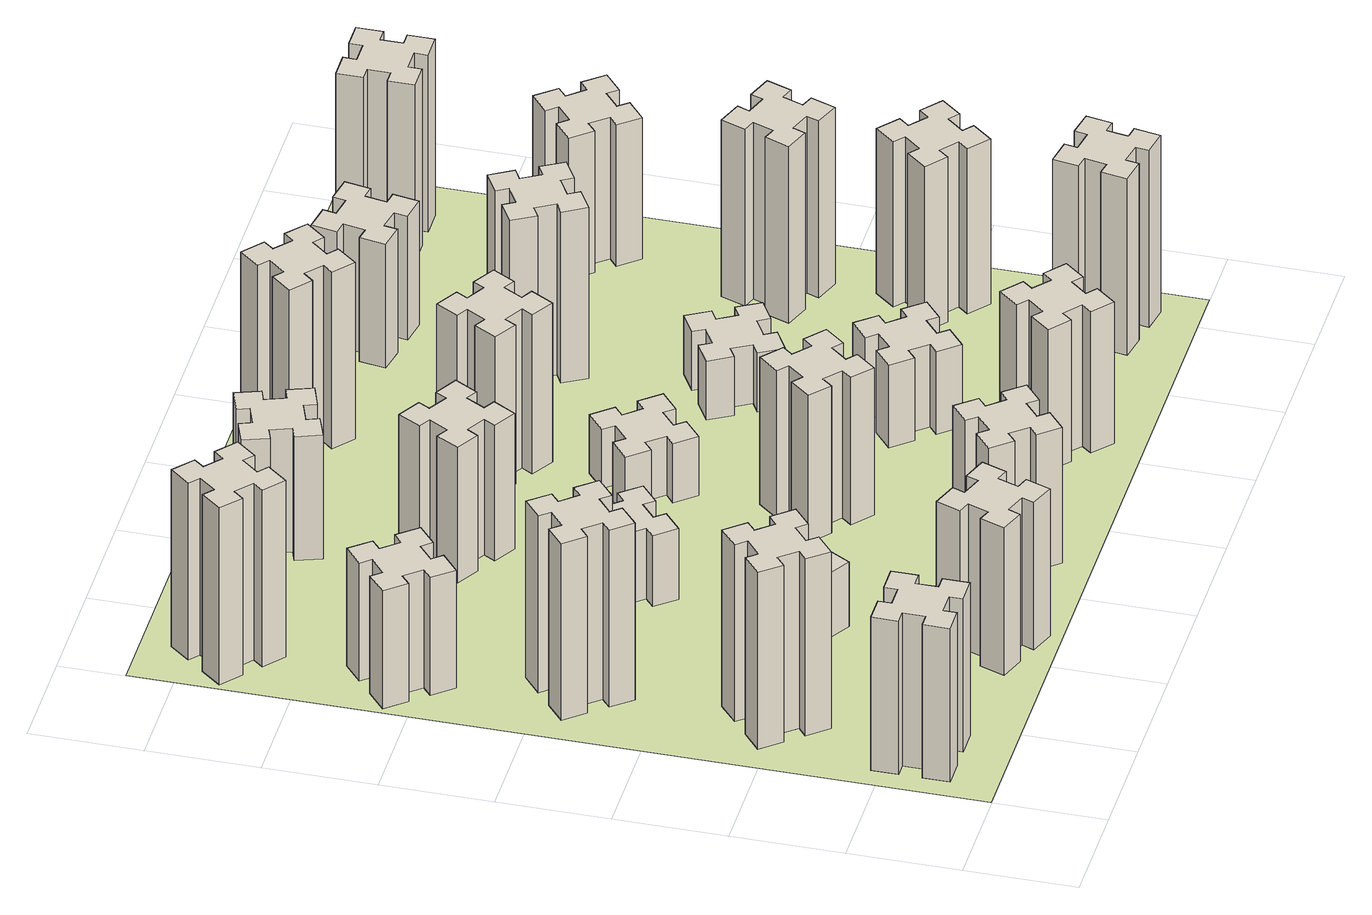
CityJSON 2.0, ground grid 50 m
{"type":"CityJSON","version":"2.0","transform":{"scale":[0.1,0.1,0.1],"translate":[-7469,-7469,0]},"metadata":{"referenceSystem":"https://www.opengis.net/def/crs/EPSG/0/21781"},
"CityObjects":{
"building1":{"type":"Building","attributes":{"class":"1000","function":"1000","usage":"1000","yearOfConstruction":2016,"roofType":"1000","measuredHeight":78,"storeysAboveGround":30,"storeysBelowGround":0},"geometry":[{"type":"Solid","lod":"1","boundaries":[[[[0,1,2,3,4,5,6,7,8,9,10,11,12,13,14,15,16,17,18,19]],[[17,16,20,21]],[[16,15,22,20]],[[15,14,23,22]],[[14,13,24,23]],[[13,12,25,24]],[[12,11,26,25]],[[11,10,27,26]],[[10,9,28,27]],[[9,8,29,28]],[[8,7,30,29]],[[7,6,31,30]],[[6,5,32,31]],[[5,4,33,32]],[[4,3,34,33]],[[3,2,35,34]],[[2,1,36,35]],[[1,0,37,36]],[[0,19,38,37]],[[19,18,39,38]],[[18,17,21,39]],[[24,25,26,27,28,29,30,31,32,33,34,35,36,37,38,39,21,20,22,23]]]]}]},
"building2":{"type":"Building","attributes":{"class":"1000","function":"1000","usage":"1000","yearOfConstruction":2016,"roofType":"1000","measuredHeight":90,"storeysAboveGround":30,"storeysBelowGround":0},"geometry":[{"type":"Solid","lod":"1","boundaries":[[[[40,41,42,43,44,45,46,47,48,49,50,51,52,53,54,55,56,57,58,59]],[[57,56,60,61]],[[56,55,62,60]],[[55,54,63,62]],[[54,53,64,63]],[[53,52,65,64]],[[52,51,66,65]],[[51,50,67,66]],[[50,49,68,67]],[[49,48,69,68]],[[48,47,70,69]],[[47,46,71,70]],[[46,45,72,71]],[[45,44,73,72]],[[44,43,74,73]],[[43,42,75,74]],[[42,41,76,75]],[[41,40,77,76]],[[40,59,78,77]],[[59,58,79,78]],[[58,57,61,79]],[[64,65,66,67,68,69,70,71,72,73,74,75,76,77,78,79,61,60,62,63]]]]}]},
"building3":{"type":"Building","attributes":{"class":"1000","function":"1000","usage":"1000","yearOfConstruction":2016,"roofType":"1000","measuredHeight":90,"storeysAboveGround":30,"storeysBelowGround":0},"geometry":[{"type":"Solid","lod":"1","boundaries":[[[[80,81,82,83,84,85,86,87,88,89,90,91,92,93,94,95,96,97,98,99]],[[97,96,100,101]],[[96,95,102,100]],[[95,94,103,102]],[[94,93,104,103]],[[93,92,105,104]],[[92,91,106,105]],[[91,90,107,106]],[[90,89,108,107]],[[89,88,109,108]],[[88,87,110,109]],[[87,86,111,110]],[[86,85,112,111]],[[85,84,113,112]],[[84,83,114,113]],[[83,82,115,114]],[[82,81,116,115]],[[81,80,117,116]],[[80,99,118,117]],[[99,98,119,118]],[[98,97,101,119]],[[104,105,106,107,108,109,110,111,112,113,114,115,116,117,118,119,101,100,102,103]]]]}]},
"building4":{"type":"Building","attributes":{"class":"1000","function":"1000","usage":"1000","yearOfConstruction":2016,"roofType":"1000","measuredHeight":60,"storeysAboveGround":30,"storeysBelowGround":0},"geometry":[{"type":"Solid","lod":"1","boundaries":[[[[120,121,122,123,124,125,126,127,128,129,130,131,132,133,134,135,136,137,138,139]],[[137,136,140,141]],[[136,135,142,140]],[[135,134,143,142]],[[134,133,144,143]],[[133,132,145,144]],[[132,131,146,145]],[[131,130,147,146]],[[130,129,148,147]],[[129,128,149,148]],[[128,127,150,149]],[[127,126,151,150]],[[126,125,152,151]],[[125,124,153,152]],[[124,123,154,153]],[[123,122,155,154]],[[122,121,156,155]],[[121,120,157,156]],[[120,139,158,157]],[[139,138,159,158]],[[138,137,141,159]],[[144,145,146,147,148,149,150,151,152,153,154,155,156,157,158,159,141,140,142,143]]]]}]},
"building5":{"type":"Building","attributes":{"class":"1000","function":"1000","usage":"1000","yearOfConstruction":2016,"roofType":"1000","measuredHeight":75,"storeysAboveGround":30,"storeysBelowGround":0},"geometry":[{"type":"Solid","lod":"1","boundaries":[[[[160,161,162,163,164,165,166,167,168,169,170,171,172,173,174,175,176,177,178,179]],[[177,176,180,181]],[[176,175,182,180]],[[175,174,183,182]],[[174,173,184,183]],[[173,172,185,184]],[[172,171,186,185]],[[171,170,187,186]],[[170,169,188,187]],[[169,168,189,188]],[[168,167,190,189]],[[167,166,191,190]],[[166,165,192,191]],[[165,164,193,192]],[[164,163,194,193]],[[163,162,195,194]],[[162,161,196,195]],[[161,160,197,196]],[[160,179,198,197]],[[179,178,199,198]],[[178,177,181,199]],[[184,185,186,187,188,189,190,191,192,193,194,195,196,197,198,199,181,180,182,183]]]]}]},
"building6":{"type":"Building","attributes":{"class":"1000","function":"1000","usage":"1000","yearOfConstruction":2016,"roofType":"1000","measuredHeight":90,"storeysAboveGround":30,"storeysBelowGround":0},"geometry":[{"type":"Solid","lod":"1","boundaries":[[[[200,201,202,203,204,205,206,207,208,209,210,211,212,213,214,215,216,217,218,219]],[[217,216,220,221]],[[216,215,222,220]],[[215,214,223,222]],[[214,213,224,223]],[[213,212,225,224]],[[212,211,226,225]],[[211,210,227,226]],[[210,209,228,227]],[[209,208,229,228]],[[208,207,230,229]],[[207,206,231,230]],[[206,205,232,231]],[[205,204,233,232]],[[204,203,234,233]],[[203,202,235,234]],[[202,201,236,235]],[[201,200,237,236]],[[200,219,238,237]],[[219,218,239,238]],[[218,217,221,239]],[[224,225,226,227,228,229,230,231,232,233,234,235,236,237,238,239,221,220,222,223]]]]}]},
"building7":{"type":"Building","attributes":{"class":"1000","function":"1000","usage":"1000","yearOfConstruction":2016,"roofType":"1000","measuredHeight":33,"storeysAboveGround":30,"storeysBelowGround":0},"geometry":[{"type":"Solid","lod":"1","boundaries":[[[[240,241,242,243,244,245,246,247,248,249,250,251,252,253,254,255,256,257,258,259]],[[257,256,260,261]],[[256,255,262,260]],[[255,254,263,262]],[[254,253,264,263]],[[253,252,265,264]],[[252,251,266,265]],[[251,250,267,266]],[[250,249,268,267]],[[249,248,269,268]],[[248,247,270,269]],[[247,246,271,270]],[[246,245,272,271]],[[245,244,273,272]],[[244,243,274,273]],[[243,242,275,274]],[[242,241,276,275]],[[241,240,277,276]],[[240,259,278,277]],[[259,258,279,278]],[[258,257,261,279]],[[264,265,266,267,268,269,270,271,272,273,274,275,276,277,278,279,261,260,262,263]]]]}]},
"building8":{"type":"Building","attributes":{"class":"1000","function":"1000","usage":"1000","yearOfConstruction":2016,"roofType":"1000","measuredHeight":36,"storeysAboveGround":30,"storeysBelowGround":0},"geometry":[{"type":"Solid","lod":"1","boundaries":[[[[280,281,282,283,284,285,286,287,288,289,290,291,292,293,294,295,296,297,298,299]],[[297,296,300,301]],[[296,295,302,300]],[[295,294,303,302]],[[294,293,304,303]],[[293,292,305,304]],[[292,291,306,305]],[[291,290,307,306]],[[290,289,308,307]],[[289,288,309,308]],[[288,287,310,309]],[[287,286,311,310]],[[286,285,312,311]],[[285,284,313,312]],[[284,283,314,313]],[[283,282,315,314]],[[282,281,316,315]],[[281,280,317,316]],[[280,299,318,317]],[[299,298,319,318]],[[298,297,301,319]],[[304,305,306,307,308,309,310,311,312,313,314,315,316,317,318,319,301,300,302,303]]]]}]},
"building9":{"type":"Building","attributes":{"class":"1000","function":"1000","usage":"1000","yearOfConstruction":2016,"roofType":"1000","measuredHeight":69,"storeysAboveGround":30,"storeysBelowGround":0},"geometry":[{"type":"Solid","lod":"1","boundaries":[[[[320,321,322,323,324,325,326,327,328,329,330,331,332,333,334,335,336,337,338,339]],[[337,336,340,341]],[[336,335,342,340]],[[335,334,343,342]],[[334,333,344,343]],[[333,332,345,344]],[[332,331,346,345]],[[331,330,347,346]],[[330,329,348,347]],[[329,328,349,348]],[[328,327,350,349]],[[327,326,351,350]],[[326,325,352,351]],[[325,324,353,352]],[[324,323,354,353]],[[323,322,355,354]],[[322,321,356,355]],[[321,320,357,356]],[[320,339,358,357]],[[339,338,359,358]],[[338,337,341,359]],[[344,345,346,347,348,349,350,351,352,353,354,355,356,357,358,359,341,340,342,343]]]]}]},
"building10":{"type":"Building","attributes":{"class":"1000","function":"1000","usage":"1000","yearOfConstruction":2016,"roofType":"1000","measuredHeight":69,"storeysAboveGround":30,"storeysBelowGround":0},"geometry":[{"type":"Solid","lod":"1","boundaries":[[[[360,361,362,363,364,365,366,367,368,369,370,371,372,373,374,375,376,377,378,379]],[[377,376,380,381]],[[376,375,382,380]],[[375,374,383,382]],[[374,373,384,383]],[[373,372,385,384]],[[372,371,386,385]],[[371,370,387,386]],[[370,369,388,387]],[[369,368,389,388]],[[368,367,390,389]],[[367,366,391,390]],[[366,365,392,391]],[[365,364,393,392]],[[364,363,394,393]],[[363,362,395,394]],[[362,361,396,395]],[[361,360,397,396]],[[360,379,398,397]],[[379,378,399,398]],[[378,377,381,399]],[[384,385,386,387,388,389,390,391,392,393,394,395,396,397,398,399,381,380,382,383]]]]}]},
"building11":{"type":"Building","attributes":{"class":"1000","function":"1000","usage":"1000","yearOfConstruction":2016,"roofType":"1000","measuredHeight":63,"storeysAboveGround":30,"storeysBelowGround":0},"geometry":[{"type":"Solid","lod":"1","boundaries":[[[[400,401,402,403,404,405,406,407,408,409,410,411,412,413,414,415,416,417,418,419]],[[417,416,420,421]],[[416,415,422,420]],[[415,414,423,422]],[[414,413,424,423]],[[413,412,425,424]],[[412,411,426,425]],[[411,410,427,426]],[[410,409,428,427]],[[409,408,429,428]],[[408,407,430,429]],[[407,406,431,430]],[[406,405,432,431]],[[405,404,433,432]],[[404,403,434,433]],[[403,402,435,434]],[[402,401,436,435]],[[401,400,437,436]],[[400,419,438,437]],[[419,418,439,438]],[[418,417,421,439]],[[424,425,426,427,428,429,430,431,432,433,434,435,436,437,438,439,421,420,422,423]]]]}]},
"building12":{"type":"Building","attributes":{"class":"1000","function":"1000","usage":"1000","yearOfConstruction":2016,"roofType":"1000","measuredHeight":75,"storeysAboveGround":30,"storeysBelowGround":0},"geometry":[{"type":"Solid","lod":"1","boundaries":[[[[440,441,442,443,444,445,446,447,448,449,450,451,452,453,454,455,456,457,458,459]],[[457,456,460,461]],[[456,455,462,460]],[[455,454,463,462]],[[454,453,464,463]],[[453,452,465,464]],[[452,451,466,465]],[[451,450,467,466]],[[450,449,468,467]],[[449,448,469,468]],[[448,447,470,469]],[[447,446,471,470]],[[446,445,472,471]],[[445,444,473,472]],[[444,443,474,473]],[[443,442,475,474]],[[442,441,476,475]],[[441,440,477,476]],[[440,459,478,477]],[[459,458,479,478]],[[458,457,461,479]],[[464,465,466,467,468,469,470,471,472,473,474,475,476,477,478,479,461,460,462,463]]]]}]},
"building13":{"type":"Building","attributes":{"class":"1000","function":"1000","usage":"1000","yearOfConstruction":2016,"roofType":"1000","measuredHeight":30,"storeysAboveGround":30,"storeysBelowGround":0},"geometry":[{"type":"Solid","lod":"1","boundaries":[[[[480,481,482,483,484,485,486,487,488,489,490,491,492,493,494,495,496,497,498,499]],[[497,496,500,501]],[[496,495,502,500]],[[495,494,503,502]],[[494,493,504,503]],[[493,492,505,504]],[[492,491,506,505]],[[491,490,507,506]],[[490,489,508,507]],[[489,488,509,508]],[[488,487,510,509]],[[487,486,511,510]],[[486,485,512,511]],[[485,484,513,512]],[[484,483,514,513]],[[483,482,515,514]],[[482,481,516,515]],[[481,480,517,516]],[[480,499,518,517]],[[499,498,519,518]],[[498,497,501,519]],[[504,505,506,507,508,509,510,511,512,513,514,515,516,517,518,519,501,500,502,503]]]]}]},
"building14":{"type":"Building","attributes":{"class":"1000","function":"1000","usage":"1000","yearOfConstruction":2016,"roofType":"1000","measuredHeight":81,"storeysAboveGround":30,"storeysBelowGround":0},"geometry":[{"type":"Solid","lod":"1","boundaries":[[[[520,521,522,523,524,525,526,527,528,529,530,531,532,533,534,535,536,537,538,539]],[[537,536,540,541]],[[536,535,542,540]],[[535,534,543,542]],[[534,533,544,543]],[[533,532,545,544]],[[532,531,546,545]],[[531,530,547,546]],[[530,529,548,547]],[[529,528,549,548]],[[528,527,550,549]],[[527,526,551,550]],[[526,525,552,551]],[[525,524,553,552]],[[524,523,554,553]],[[523,522,555,554]],[[522,521,556,555]],[[521,520,557,556]],[[520,539,558,557]],[[539,538,559,558]],[[538,537,541,559]],[[544,545,546,547,548,549,550,551,552,553,554,555,556,557,558,559,541,540,542,543]]]]}]},
"building15":{"type":"Building","attributes":{"class":"1000","function":"1000","usage":"1000","yearOfConstruction":2016,"roofType":"1000","measuredHeight":72,"storeysAboveGround":30,"storeysBelowGround":0},"geometry":[{"type":"Solid","lod":"1","boundaries":[[[[560,561,562,563,564,565,566,567,568,569,570,571,572,573,574,575,576,577,578,579]],[[577,576,580,581]],[[576,575,582,580]],[[575,574,583,582]],[[574,573,584,583]],[[573,572,585,584]],[[572,571,586,585]],[[571,570,587,586]],[[570,569,588,587]],[[569,568,589,588]],[[568,567,590,589]],[[567,566,591,590]],[[566,565,592,591]],[[565,564,593,592]],[[564,563,594,593]],[[563,562,595,594]],[[562,561,596,595]],[[561,560,597,596]],[[560,579,598,597]],[[579,578,599,598]],[[578,577,581,599]],[[584,585,586,587,588,589,590,591,592,593,594,595,596,597,598,599,581,580,582,583]]]]}]},
"building16":{"type":"Building","attributes":{"class":"1000","function":"1000","usage":"1000","yearOfConstruction":2016,"roofType":"1000","measuredHeight":90,"storeysAboveGround":30,"storeysBelowGround":0},"geometry":[{"type":"Solid","lod":"1","boundaries":[[[[600,601,602,603,604,605,606,607,608,609,610,611,612,613,614,615,616,617,618,619]],[[617,616,620,621]],[[616,615,622,620]],[[615,614,623,622]],[[614,613,624,623]],[[613,612,625,624]],[[612,611,626,625]],[[611,610,627,626]],[[610,609,628,627]],[[609,608,629,628]],[[608,607,630,629]],[[607,606,631,630]],[[606,605,632,631]],[[605,604,633,632]],[[604,603,634,633]],[[603,602,635,634]],[[602,601,636,635]],[[601,600,637,636]],[[600,619,638,637]],[[619,618,639,638]],[[618,617,621,639]],[[624,625,626,627,628,629,630,631,632,633,634,635,636,637,638,639,621,620,622,623]]]]}]},
"building17":{"type":"Building","attributes":{"class":"1000","function":"1000","usage":"1000","yearOfConstruction":2016,"roofType":"1000","measuredHeight":42,"storeysAboveGround":30,"storeysBelowGround":0},"geometry":[{"type":"Solid","lod":"1","boundaries":[[[[640,641,642,643,644,645,646,647,648,649,650,651,652,653,654,655,656,657,658,659]],[[657,656,660,661]],[[656,655,662,660]],[[655,654,663,662]],[[654,653,664,663]],[[653,652,665,664]],[[652,651,666,665]],[[651,650,667,666]],[[650,649,668,667]],[[649,648,669,668]],[[648,647,670,669]],[[647,646,671,670]],[[646,645,672,671]],[[645,644,673,672]],[[644,643,674,673]],[[643,642,675,674]],[[642,641,676,675]],[[641,640,677,676]],[[640,659,678,677]],[[659,658,679,678]],[[658,657,661,679]],[[664,665,666,667,668,669,670,671,672,673,674,675,676,677,678,679,661,660,662,663]]]]}]},
"building18":{"type":"Building","attributes":{"class":"1000","function":"1000","usage":"1000","yearOfConstruction":2016,"roofType":"1000","measuredHeight":30,"storeysAboveGround":30,"storeysBelowGround":0},"geometry":[{"type":"Solid","lod":"1","boundaries":[[[[680,681,682,683,684,685,686,687,688,689,690,691,692,693,694,695,696,697,698,699]],[[697,696,700,701]],[[696,695,702,700]],[[695,694,703,702]],[[694,693,704,703]],[[693,692,705,704]],[[692,691,706,705]],[[691,690,707,706]],[[690,689,708,707]],[[689,688,709,708]],[[688,687,710,709]],[[687,686,711,710]],[[686,685,712,711]],[[685,684,713,712]],[[684,683,714,713]],[[683,682,715,714]],[[682,681,716,715]],[[681,680,717,716]],[[680,699,718,717]],[[699,698,719,718]],[[698,697,701,719]],[[704,705,706,707,708,709,710,711,712,713,714,715,716,717,718,719,701,700,702,703]]]]}]},
"building19":{"type":"Building","attributes":{"class":"1000","function":"1000","usage":"1000","yearOfConstruction":2016,"roofType":"1000","measuredHeight":87,"storeysAboveGround":30,"storeysBelowGround":0},"geometry":[{"type":"Solid","lod":"1","boundaries":[[[[720,721,722,723,724,725,726,727,728,729,730,731,732,733,734,735,736,737,738,739]],[[737,736,740,741]],[[736,735,742,740]],[[735,734,743,742]],[[734,733,744,743]],[[733,732,745,744]],[[732,731,746,745]],[[731,730,747,746]],[[730,729,748,747]],[[729,728,749,748]],[[728,727,750,749]],[[727,726,751,750]],[[726,725,752,751]],[[725,724,753,752]],[[724,723,754,753]],[[723,722,755,754]],[[722,721,756,755]],[[721,720,757,756]],[[720,739,758,757]],[[739,738,759,758]],[[738,737,741,759]],[[744,745,746,747,748,749,750,751,752,753,754,755,756,757,758,759,741,740,742,743]]]]}]},
"building20":{"type":"Building","attributes":{"class":"1000","function":"1000","usage":"1000","yearOfConstruction":2016,"roofType":"1000","measuredHeight":90,"storeysAboveGround":30,"storeysBelowGround":0},"geometry":[{"type":"Solid","lod":"1","boundaries":[[[[760,761,762,763,764,765,766,767,768,769,770,771,772,773,774,775,776,777,778,779]],[[777,776,780,781]],[[776,775,782,780]],[[775,774,783,782]],[[774,773,784,783]],[[773,772,785,784]],[[772,771,786,785]],[[771,770,787,786]],[[770,769,788,787]],[[769,768,789,788]],[[768,767,790,789]],[[767,766,791,790]],[[766,765,792,791]],[[765,764,793,792]],[[764,763,794,793]],[[763,762,795,794]],[[762,761,796,795]],[[761,760,797,796]],[[760,779,798,797]],[[779,778,799,798]],[[778,777,781,799]],[[784,785,786,787,788,789,790,791,792,793,794,795,796,797,798,799,781,780,782,783]]]]}]},
"building21":{"type":"Building","attributes":{"class":"1000","function":"1000","usage":"1000","yearOfConstruction":2016,"roofType":"1000","measuredHeight":63,"storeysAboveGround":30,"storeysBelowGround":0},"geometry":[{"type":"Solid","lod":"1","boundaries":[[[[800,801,802,803,804,805,806,807,808,809,810,811,812,813,814,815,816,817,818,819]],[[817,816,820,821]],[[816,815,822,820]],[[815,814,823,822]],[[814,813,824,823]],[[813,812,825,824]],[[812,811,826,825]],[[811,810,827,826]],[[810,809,828,827]],[[809,808,829,828]],[[808,807,830,829]],[[807,806,831,830]],[[806,805,832,831]],[[805,804,833,832]],[[804,803,834,833]],[[803,802,835,834]],[[802,801,836,835]],[[801,800,837,836]],[[800,819,838,837]],[[819,818,839,838]],[[818,817,821,839]],[[824,825,826,827,828,829,830,831,832,833,834,835,836,837,838,839,821,820,822,823]]]]}]},
"building22":{"type":"Building","attributes":{"class":"1000","function":"1000","usage":"1000","yearOfConstruction":2016,"roofType":"1000","measuredHeight":84,"storeysAboveGround":30,"storeysBelowGround":0},"geometry":[{"type":"Solid","lod":"1","boundaries":[[[[840,841,842,843,844,845,846,847,848,849,850,851,852,853,854,855,856,857,858,859]],[[857,856,860,861]],[[856,855,862,860]],[[855,854,863,862]],[[854,853,864,863]],[[853,852,865,864]],[[852,851,866,865]],[[851,850,867,866]],[[850,849,868,867]],[[849,848,869,868]],[[848,847,870,869]],[[847,846,871,870]],[[846,845,872,871]],[[845,844,873,872]],[[844,843,874,873]],[[843,842,875,874]],[[842,841,876,875]],[[841,840,877,876]],[[840,859,878,877]],[[859,858,879,878]],[[858,857,861,879]],[[864,865,866,867,868,869,870,871,872,873,874,875,876,877,878,879,861,860,862,863]]]]}]},
"building23":{"type":"Building","attributes":{"class":"1000","function":"1000","usage":"1000","yearOfConstruction":2016,"roofType":"1000","measuredHeight":90,"storeysAboveGround":30,"storeysBelowGround":0},"geometry":[{"type":"Solid","lod":"1","boundaries":[[[[880,881,882,883,884,885,886,887,888,889,890,891,892,893,894,895,896,897,898,899]],[[897,896,900,901]],[[896,895,902,900]],[[895,894,903,902]],[[894,893,904,903]],[[893,892,905,904]],[[892,891,906,905]],[[891,890,907,906]],[[890,889,908,907]],[[889,888,909,908]],[[888,887,910,909]],[[887,886,911,910]],[[886,885,912,911]],[[885,884,913,912]],[[884,883,914,913]],[[883,882,915,914]],[[882,881,916,915]],[[881,880,917,916]],[[880,899,918,917]],[[899,898,919,918]],[[898,897,901,919]],[[904,905,906,907,908,909,910,911,912,913,914,915,916,917,918,919,901,900,902,903]]]]}]},
"building24":{"type":"Building","attributes":{"class":"1000","function":"1000","usage":"1000","yearOfConstruction":2016,"roofType":"1000","measuredHeight":72,"storeysAboveGround":30,"storeysBelowGround":0},"geometry":[{"type":"Solid","lod":"1","boundaries":[[[[920,921,922,923,924,925,926,927,928,929,930,931,932,933,934,935,936,937,938,939]],[[937,936,940,941]],[[936,935,942,940]],[[935,934,943,942]],[[934,933,944,943]],[[933,932,945,944]],[[932,931,946,945]],[[931,930,947,946]],[[930,929,948,947]],[[929,928,949,948]],[[928,927,950,949]],[[927,926,951,950]],[[926,925,952,951]],[[925,924,953,952]],[[924,923,954,953]],[[923,922,955,954]],[[922,921,956,955]],[[921,920,957,956]],[[920,939,958,957]],[[939,938,959,958]],[[938,937,941,959]],[[944,945,946,947,948,949,950,951,952,953,954,955,956,957,958,959,941,940,942,943]]]]}]},
"building25":{"type":"Building","attributes":{"class":"1000","function":"1000","usage":"1000","yearOfConstruction":2016,"roofType":"1000","measuredHeight":90,"storeysAboveGround":30,"storeysBelowGround":0},"geometry":[{"type":"Solid","lod":"1","boundaries":[[[[960,961,962,963,964,965,966,967,968,969,970,971,972,973,974,975,976,977,978,979]],[[977,976,980,981]],[[976,975,982,980]],[[975,974,983,982]],[[974,973,984,983]],[[973,972,985,984]],[[972,971,986,985]],[[971,970,987,986]],[[970,969,988,987]],[[969,968,989,988]],[[968,967,990,989]],[[967,966,991,990]],[[966,965,992,991]],[[965,964,993,992]],[[964,963,994,993]],[[963,962,995,994]],[[962,961,996,995]],[[961,960,997,996]],[[960,979,998,997]],[[979,978,999,998]],[[978,977,981,999]],[[984,985,986,987,988,989,990,991,992,993,994,995,996,997,998,999,981,980,982,983]]]]}]},
"landuse1":{"type":"LandUse","attributes":{"name":"plot1","function":"1010"},"geometry":[{"type":"MultiSurface","lod":"1","boundaries":[[[1000,1001,1002,1003]]]}]}
},
"vertices":[
[165,425,0],[165,325,0],[105,325,0],[105,205,0],[225,205,0],[225,265,0],[325,265,0],[325,205,0],[445,205,0],[445,325,0],[385,325,0],[385,425,0],[445,425,0],[445,545,0],[325,545,0],[325,485,0],[225,485,0],[225,545,0],[105,545,0],[105,425,0],[225,485,780],[225,545,780],[325,485,780],[325,545,780],[445,545,780],[445,425,780],[385,425,780],[385,325,780],[445,325,780],[445,205,780],[325,205,780],[325,265,780],[225,265,780],[225,205,780],[105,205,780],[105,325,780],[165,325,780],[165,425,780],[105,425,780],[105,545,780],
[492,1048,0],[427,1124,0],[473,1163,0],[396,1255,0],[304,1178,0],[343,1132,0],[266,1067,0],[228,1113,0],[136,1036,0],[213,944,0],[259,983,0],[323,906,0],[277,868,0],[354,776,0],[446,853,0],[408,899,0],[484,963,0],[523,917,0],[615,994,0],[538,1086,0],[484,963,900],[523,917,900],[408,899,900],[446,853,900],[354,776,900],[277,868,900],[323,906,900],[259,983,900],[213,944,900],[136,1036,900],[228,1113,900],[266,1067,900],[343,1132,900],[304,1178,900],[396,1255,900],[473,1163,900],[427,1124,900],[492,1048,900],[538,1086,900],[615,994,900],
[492,1888,0],[427,1964,0],[473,2003,0],[396,2095,0],[304,2018,0],[343,1972,0],[266,1907,0],[228,1953,0],[136,1876,0],[213,1784,0],[259,1823,0],[323,1746,0],[277,1708,0],[354,1616,0],[446,1693,0],[408,1739,0],[484,1803,0],[523,1757,0],[615,1834,0],[538,1926,0],[484,1803,900],[523,1757,900],[408,1739,900],[446,1693,900],[354,1616,900],[277,1708,900],[323,1746,900],[259,1823,900],[213,1784,900],[136,1876,900],[228,1953,900],[266,1907,900],[343,1972,900],[304,2018,900],[396,2095,900],[473,2003,900],[427,1964,900],[492,1888,900],[538,1926,900],[615,1834,900],
[243,2712,0],[166,2647,0],[128,2693,0],[36,2616,0],[113,2524,0],[159,2563,0],[223,2486,0],[177,2448,0],[254,2356,0],[346,2433,0],[308,2479,0],[384,2543,0],[423,2497,0],[515,2574,0],[438,2666,0],[392,2628,0],[327,2704,0],[373,2743,0],[296,2835,0],[204,2758,0],[327,2704,600],[373,2743,600],[392,2628,600],[438,2666,600],[515,2574,600],[423,2497,600],[384,2543,600],[308,2479,600],[346,2433,600],[254,2356,600],[177,2448,600],[223,2486,600],[159,2563,600],[113,2524,600],[36,2616,600],[128,2693,600],[166,2647,600],[243,2712,600],[204,2758,600],[296,2835,600],
[1029,360,0],[995,266,0],[939,287,0],[897,174,0],[1010,133,0],[1031,189,0],[1125,155,0],[1104,99,0],[1217,57,0],[1258,170,0],[1202,191,0],[1236,285,0],[1292,264,0],[1333,377,0],[1220,418,0],[1200,362,0],[1106,396,0],[1127,452,0],[1014,493,0],[973,380,0],[1106,396,750],[1127,452,750],[1200,362,750],[1220,418,750],[1333,377,750],[1292,264,750],[1236,285,750],[1202,191,750],[1258,170,750],[1217,57,750],[1104,99,750],[1125,155,750],[1031,189,750],[1010,133,750],[897,174,750],[939,287,750],[995,266,750],[1029,360,750],[973,380,750],[1014,493,750],
[384,3387,0],[308,3452,0],[346,3498,0],[254,3575,0],[177,3483,0],[223,3444,0],[159,3368,0],[113,3406,0],[36,3314,0],[128,3237,0],[166,3283,0],[243,3219,0],[204,3173,0],[296,3096,0],[373,3188,0],[327,3226,0],[392,3303,0],[438,3264,0],[515,3356,0],[423,3433,0],[392,3303,900],[438,3264,900],[327,3226,900],[373,3188,900],[296,3096,900],[204,3173,900],[243,3219,900],[166,3283,900],[128,3237,900],[36,3314,900],[113,3406,900],[159,3368,900],[223,3444,900],[177,3483,900],[254,3575,900],[346,3498,900],[308,3452,900],[384,3387,900],[423,3433,900],[515,3356,900],
[1086,1017,0],[1136,1104,0],[1188,1074,0],[1248,1178,0],[1144,1238,0],[1114,1186,0],[1027,1236,0],[1057,1288,0],[953,1348,0],[893,1244,0],[945,1214,0],[895,1127,0],[843,1157,0],[783,1053,0],[887,993,0],[917,1045,0],[1004,995,0],[974,943,0],[1078,883,0],[1138,987,0],[1004,995,330],[974,943,330],[917,1045,330],[887,993,330],[783,1053,330],[843,1157,330],[895,1127,330],[945,1214,330],[893,1244,330],[953,1348,330],[1057,1288,330],[1027,1236,330],[1114,1186,330],[1144,1238,330],[1248,1178,330],[1188,1074,330],[1136,1104,330],[1086,1017,330],[1138,987,330],[1078,883,330],
[1083,1972,0],[1006,1907,0],[968,1953,0],[876,1876,0],[953,1784,0],[999,1823,0],[1063,1746,0],[1017,1708,0],[1094,1616,0],[1186,1693,0],[1148,1739,0],[1224,1803,0],[1263,1757,0],[1355,1834,0],[1278,1926,0],[1232,1888,0],[1167,1964,0],[1213,2003,0],[1136,2095,0],[1044,2018,0],[1167,1964,360],[1213,2003,360],[1232,1888,360],[1278,1926,360],[1355,1834,360],[1263,1757,360],[1224,1803,360],[1148,1739,360],[1186,1693,360],[1094,1616,360],[1017,1708,360],[1063,1746,360],[999,1823,360],[953,1784,360],[876,1876,360],[968,1953,360],[1006,1907,360],[1083,1972,360],[1044,2018,360],[1136,2095,360],
[1639,343,0],[1703,266,0],[1657,228,0],[1734,136,0],[1826,213,0],[1788,259,0],[1864,323,0],[1903,277,0],[1995,354,0],[1918,446,0],[1872,408,0],[1807,484,0],[1853,523,0],[1776,615,0],[1684,538,0],[1723,492,0],[1646,427,0],[1608,473,0],[1516,396,0],[1593,304,0],[1646,427,690],[1608,473,690],[1723,492,690],[1684,538,690],[1776,615,690],[1853,523,690],[1807,484,690],[1872,408,690],[1918,446,690],[1995,354,690],[1903,277,690],[1864,323,690],[1788,259,690],[1826,213,690],[1734,136,690],[1657,228,690],[1703,266,690],[1639,343,690],[1593,304,690],[1516,396,690],
[1314,2666,0],[1227,2716,0],[1257,2768,0],[1153,2828,0],[1093,2724,0],[1145,2694,0],[1095,2607,0],[1043,2637,0],[983,2533,0],[1087,2473,0],[1117,2525,0],[1204,2475,0],[1174,2423,0],[1278,2363,0],[1338,2467,0],[1286,2497,0],[1336,2584,0],[1388,2554,0],[1448,2658,0],[1344,2718,0],[1336,2584,690],[1388,2554,690],[1286,2497,690],[1338,2467,690],[1278,2363,690],[1174,2423,690],[1204,2475,690],[1117,2525,690],[1087,2473,690],[983,2533,690],[1043,2637,690],[1095,2607,690],[1145,2694,690],[1093,2724,690],[1153,2828,690],[1257,2768,690],[1227,2716,690],[1314,2666,690],[1344,2718,690],[1448,2658,690],
[1125,3456,0],[1031,3422,0],[1010,3478,0],[897,3437,0],[939,3324,0],[995,3345,0],[1029,3251,0],[973,3230,0],[1014,3117,0],[1127,3159,0],[1106,3215,0],[1200,3249,0],[1220,3193,0],[1333,3234,0],[1292,3347,0],[1236,3326,0],[1202,3420,0],[1258,3440,0],[1217,3553,0],[1104,3512,0],[1202,3420,630],[1258,3440,630],[1236,3326,630],[1292,3347,630],[1333,3234,630],[1220,3193,630],[1200,3249,630],[1106,3215,630],[1127,3159,630],[1014,3117,630],[973,3230,630],[1029,3251,630],[995,3345,630],[939,3324,630],[897,3437,630],[1010,3478,630],[1031,3422,630],[1125,3456,630],[1104,3512,630],[1217,3553,630],
[1803,1324,0],[1739,1248,0],[1693,1286,0],[1616,1194,0],[1708,1117,0],[1746,1163,0],[1823,1099,0],[1784,1053,0],[1876,976,0],[1953,1068,0],[1907,1106,0],[1972,1183,0],[2018,1144,0],[2095,1236,0],[2003,1313,0],[1964,1267,0],[1888,1332,0],[1926,1378,0],[1834,1455,0],[1757,1363,0],[1888,1332,750],[1926,1378,750],[1964,1267,750],[2003,1313,750],[2095,1236,750],[2018,1144,750],[1972,1183,750],[1907,1106,750],[1953,1068,750],[1876,976,750],[1784,1053,750],[1823,1099,750],[1746,1163,750],[1708,1117,750],[1616,1194,750],[1693,1286,750],[1739,1248,750],[1803,1324,750],[1757,1363,750],[1834,1455,750],
[1972,1988,0],[1907,2064,0],[1953,2103,0],[1876,2195,0],[1784,2118,0],[1823,2072,0],[1746,2007,0],[1708,2053,0],[1616,1976,0],[1693,1884,0],[1739,1923,0],[1803,1846,0],[1757,1808,0],[1834,1716,0],[1926,1793,0],[1888,1839,0],[1964,1903,0],[2003,1857,0],[2095,1934,0],[2018,2026,0],[1964,1903,300],[2003,1857,300],[1888,1839,300],[1926,1793,300],[1834,1716,300],[1757,1808,300],[1803,1846,300],[1739,1923,300],[1693,1884,300],[1616,1976,300],[1708,2053,300],[1746,2007,300],[1823,2072,300],[1784,2118,300],[1876,2195,300],[1953,2103,300],[1907,2064,300],[1972,1988,300],[2018,2026,300],[2095,1934,300],
[1926,2497,0],[1976,2584,0],[2028,2554,0],[2088,2658,0],[1984,2718,0],[1954,2666,0],[1867,2716,0],[1897,2768,0],[1793,2828,0],[1733,2724,0],[1785,2694,0],[1735,2607,0],[1683,2637,0],[1623,2533,0],[1727,2473,0],[1757,2525,0],[1844,2475,0],[1814,2423,0],[1918,2363,0],[1978,2467,0],[1844,2475,810],[1814,2423,810],[1757,2525,810],[1727,2473,810],[1623,2533,810],[1683,2637,810],[1735,2607,810],[1785,2694,810],[1733,2724,810],[1793,2828,810],[1897,2768,810],[1867,2716,810],[1954,2666,810],[1984,2718,810],[2088,2658,810],[2028,2554,810],[1976,2584,810],[1926,2497,810],[1978,2467,810],[1918,2363,810],
[2486,323,0],[2563,259,0],[2524,213,0],[2616,136,0],[2693,228,0],[2647,266,0],[2712,343,0],[2758,304,0],[2835,396,0],[2743,473,0],[2704,427,0],[2628,492,0],[2666,538,0],[2574,615,0],[2497,523,0],[2543,484,0],[2479,408,0],[2433,446,0],[2356,354,0],[2448,277,0],[2479,408,720],[2433,446,720],[2543,484,720],[2497,523,720],[2574,615,720],[2666,538,720],[2628,492,720],[2704,427,720],[2743,473,720],[2835,396,720],[2758,304,720],[2712,343,720],[2647,266,720],[2693,228,720],[2616,136,720],[2524,213,720],[2563,259,720],[2486,323,720],[2448,277,720],[2356,354,720],
[1746,3383,0],[1823,3319,0],[1784,3273,0],[1876,3196,0],[1953,3288,0],[1907,3326,0],[1972,3403,0],[2018,3364,0],[2095,3456,0],[2003,3533,0],[1964,3487,0],[1888,3552,0],[1926,3598,0],[1834,3675,0],[1757,3583,0],[1803,3544,0],[1739,3468,0],[1693,3506,0],[1616,3414,0],[1708,3337,0],[1739,3468,900],[1693,3506,900],[1803,3544,900],[1757,3583,900],[1834,3675,900],[1926,3598,900],[1888,3552,900],[1964,3487,900],[2003,3533,900],[2095,3456,900],[2018,3364,900],[1972,3403,900],[1907,3326,900],[1953,3288,900],[1876,3196,900],[1784,3273,900],[1823,3319,900],[1746,3383,900],[1708,3337,900],[1616,3414,900],
[2563,1132,0],[2486,1067,0],[2448,1113,0],[2356,1036,0],[2433,944,0],[2479,983,0],[2543,906,0],[2497,868,0],[2574,776,0],[2666,853,0],[2628,899,0],[2704,963,0],[2743,917,0],[2835,994,0],[2758,1086,0],[2712,1048,0],[2647,1124,0],[2693,1163,0],[2616,1255,0],[2524,1178,0],[2647,1124,420],[2693,1163,420],[2712,1048,420],[2758,1086,420],[2835,994,420],[2743,917,420],[2704,963,420],[2628,899,420],[2666,853,420],[2574,776,420],[2497,868,420],[2543,906,420],[2479,983,420],[2433,944,420],[2356,1036,420],[2448,1113,420],[2486,1067,420],[2563,1132,420],[2524,1178,420],[2616,1255,420],
[2475,1744,0],[2525,1657,0],[2473,1627,0],[2533,1523,0],[2637,1583,0],[2607,1635,0],[2694,1685,0],[2724,1633,0],[2828,1693,0],[2768,1797,0],[2716,1767,0],[2666,1854,0],[2718,1884,0],[2658,1988,0],[2554,1928,0],[2584,1876,0],[2497,1826,0],[2467,1878,0],[2363,1818,0],[2423,1714,0],[2497,1826,300],[2467,1878,300],[2584,1876,300],[2554,1928,300],[2658,1988,300],[2718,1884,300],[2666,1854,300],[2716,1767,300],[2768,1797,300],[2828,1693,300],[2724,1633,300],[2694,1685,300],[2607,1635,300],[2637,1583,300],[2533,1523,300],[2473,1627,300],[2525,1657,300],[2475,1744,300],[2423,1714,300],[2363,1818,300],
[2607,2475,0],[2694,2525,0],[2724,2473,0],[2828,2533,0],[2768,2637,0],[2716,2607,0],[2666,2694,0],[2718,2724,0],[2658,2828,0],[2554,2768,0],[2584,2716,0],[2497,2666,0],[2467,2718,0],[2363,2658,0],[2423,2554,0],[2475,2584,0],[2525,2497,0],[2473,2467,0],[2533,2363,0],[2637,2423,0],[2525,2497,870],[2473,2467,870],[2475,2584,870],[2423,2554,870],[2363,2658,870],[2467,2718,870],[2497,2666,870],[2584,2716,870],[2554,2768,870],[2658,2828,870],[2718,2724,870],[2666,2694,870],[2716,2607,870],[2768,2637,870],[2828,2533,870],[2724,2473,870],[2694,2525,870],[2607,2475,870],[2637,2423,870],[2533,2363,870],
[3504,475,0],[3405,492,0],[3416,551,0],[3297,572,0],[3277,454,0],[3336,444,0],[3318,345,0],[3259,356,0],[3238,237,0],[3357,217,0],[3367,276,0],[3465,258,0],[3455,199,0],[3573,178,0],[3594,297,0],[3535,307,0],[3552,405,0],[3611,395,0],[3632,513,0],[3514,534,0],[3552,405,900],[3611,395,900],[3535,307,900],[3594,297,900],[3573,178,900],[3455,199,900],[3465,258,900],[3367,276,900],[3357,217,900],[3238,237,900],[3259,356,900],[3318,345,900],[3336,444,900],[3277,454,900],[3297,572,900],[3416,551,900],[3405,492,900],[3504,475,900],[3514,534,900],[3632,513,900],
[2496,3404,0],[2478,3305,0],[2419,3316,0],[2398,3197,0],[2517,3177,0],[2527,3236,0],[2625,3218,0],[2615,3159,0],[2733,3138,0],[2754,3257,0],[2695,3267,0],[2712,3365,0],[2771,3355,0],[2792,3473,0],[2674,3494,0],[2664,3435,0],[2565,3452,0],[2576,3511,0],[2457,3532,0],[2437,3414,0],[2565,3452,630],[2576,3511,630],[2664,3435,630],[2674,3494,630],[2792,3473,630],[2771,3355,630],[2712,3365,630],[2695,3267,630],[2754,3257,630],[2733,3138,630],[2615,3159,630],[2625,3218,630],[2527,3236,630],[2517,3177,630],[2398,3197,630],[2419,3316,630],[2478,3305,630],[2496,3404,630],[2437,3414,630],[2457,3532,630],
[3487,1006,0],[3552,1083,0],[3598,1044,0],[3675,1136,0],[3583,1213,0],[3544,1167,0],[3468,1232,0],[3506,1278,0],[3414,1355,0],[3337,1263,0],[3383,1224,0],[3319,1148,0],[3273,1186,0],[3196,1094,0],[3288,1017,0],[3326,1063,0],[3403,999,0],[3364,953,0],[3456,876,0],[3533,968,0],[3403,999,840],[3364,953,840],[3326,1063,840],[3288,1017,840],[3196,1094,840],[3273,1186,840],[3319,1148,840],[3383,1224,840],[3337,1263,840],[3414,1355,840],[3506,1278,840],[3468,1232,840],[3544,1167,840],[3583,1213,840],[3675,1136,840],[3598,1044,840],[3552,1083,840],[3487,1006,840],[3533,968,840],[3456,876,840],
[3420,1842,0],[3326,1876,0],[3347,1932,0],[3234,1973,0],[3193,1860,0],[3249,1840,0],[3215,1746,0],[3159,1767,0],[3117,1654,0],[3230,1613,0],[3251,1669,0],[3345,1635,0],[3324,1579,0],[3437,1537,0],[3478,1650,0],[3422,1671,0],[3456,1765,0],[3512,1744,0],[3553,1857,0],[3440,1898,0],[3456,1765,900],[3512,1744,900],[3422,1671,900],[3478,1650,900],[3437,1537,900],[3324,1579,900],[3345,1635,900],[3251,1669,900],[3230,1613,900],[3117,1654,900],[3159,1767,900],[3215,1746,900],[3249,1840,900],[3193,1860,900],[3234,1973,900],[3347,1932,900],[3326,1876,900],[3420,1842,900],[3440,1898,900],[3553,1857,900],
[3319,2563,0],[3383,2486,0],[3337,2448,0],[3414,2356,0],[3506,2433,0],[3468,2479,0],[3544,2543,0],[3583,2497,0],[3675,2574,0],[3598,2666,0],[3552,2628,0],[3487,2704,0],[3533,2743,0],[3456,2835,0],[3364,2758,0],[3403,2712,0],[3326,2647,0],[3288,2693,0],[3196,2616,0],[3273,2524,0],[3326,2647,720],[3288,2693,720],[3403,2712,720],[3364,2758,720],[3456,2835,720],[3533,2743,720],[3487,2704,720],[3552,2628,720],[3598,2666,720],[3675,2574,720],[3583,2497,720],[3544,2543,720],[3468,2479,720],[3506,2433,720],[3414,2356,720],[3337,2448,720],[3383,2486,720],[3319,2563,720],[3273,2524,720],[3196,2616,720],
[3285,3325,0],[3385,3325,0],[3385,3265,0],[3505,3265,0],[3505,3385,0],[3445,3385,0],[3445,3485,0],[3505,3485,0],[3505,3605,0],[3385,3605,0],[3385,3545,0],[3285,3545,0],[3285,3605,0],[3165,3605,0],[3165,3485,0],[3225,3485,0],[3225,3385,0],[3165,3385,0],[3165,3265,0],[3285,3265,0],[3225,3385,900],[3165,3385,900],[3225,3485,900],[3165,3485,900],[3165,3605,900],[3285,3605,900],[3285,3545,900],[3385,3545,900],[3385,3605,900],[3505,3605,900],[3505,3485,900],[3445,3485,900],[3445,3385,900],[3505,3385,900],[3505,3265,900],[3385,3265,900],[3385,3325,900],[3285,3325,900],[3285,3265,900],[3165,3265,900],
[5,3705,0],[3705,3705,0],[3705,5,0],[5,5,0]
]}
